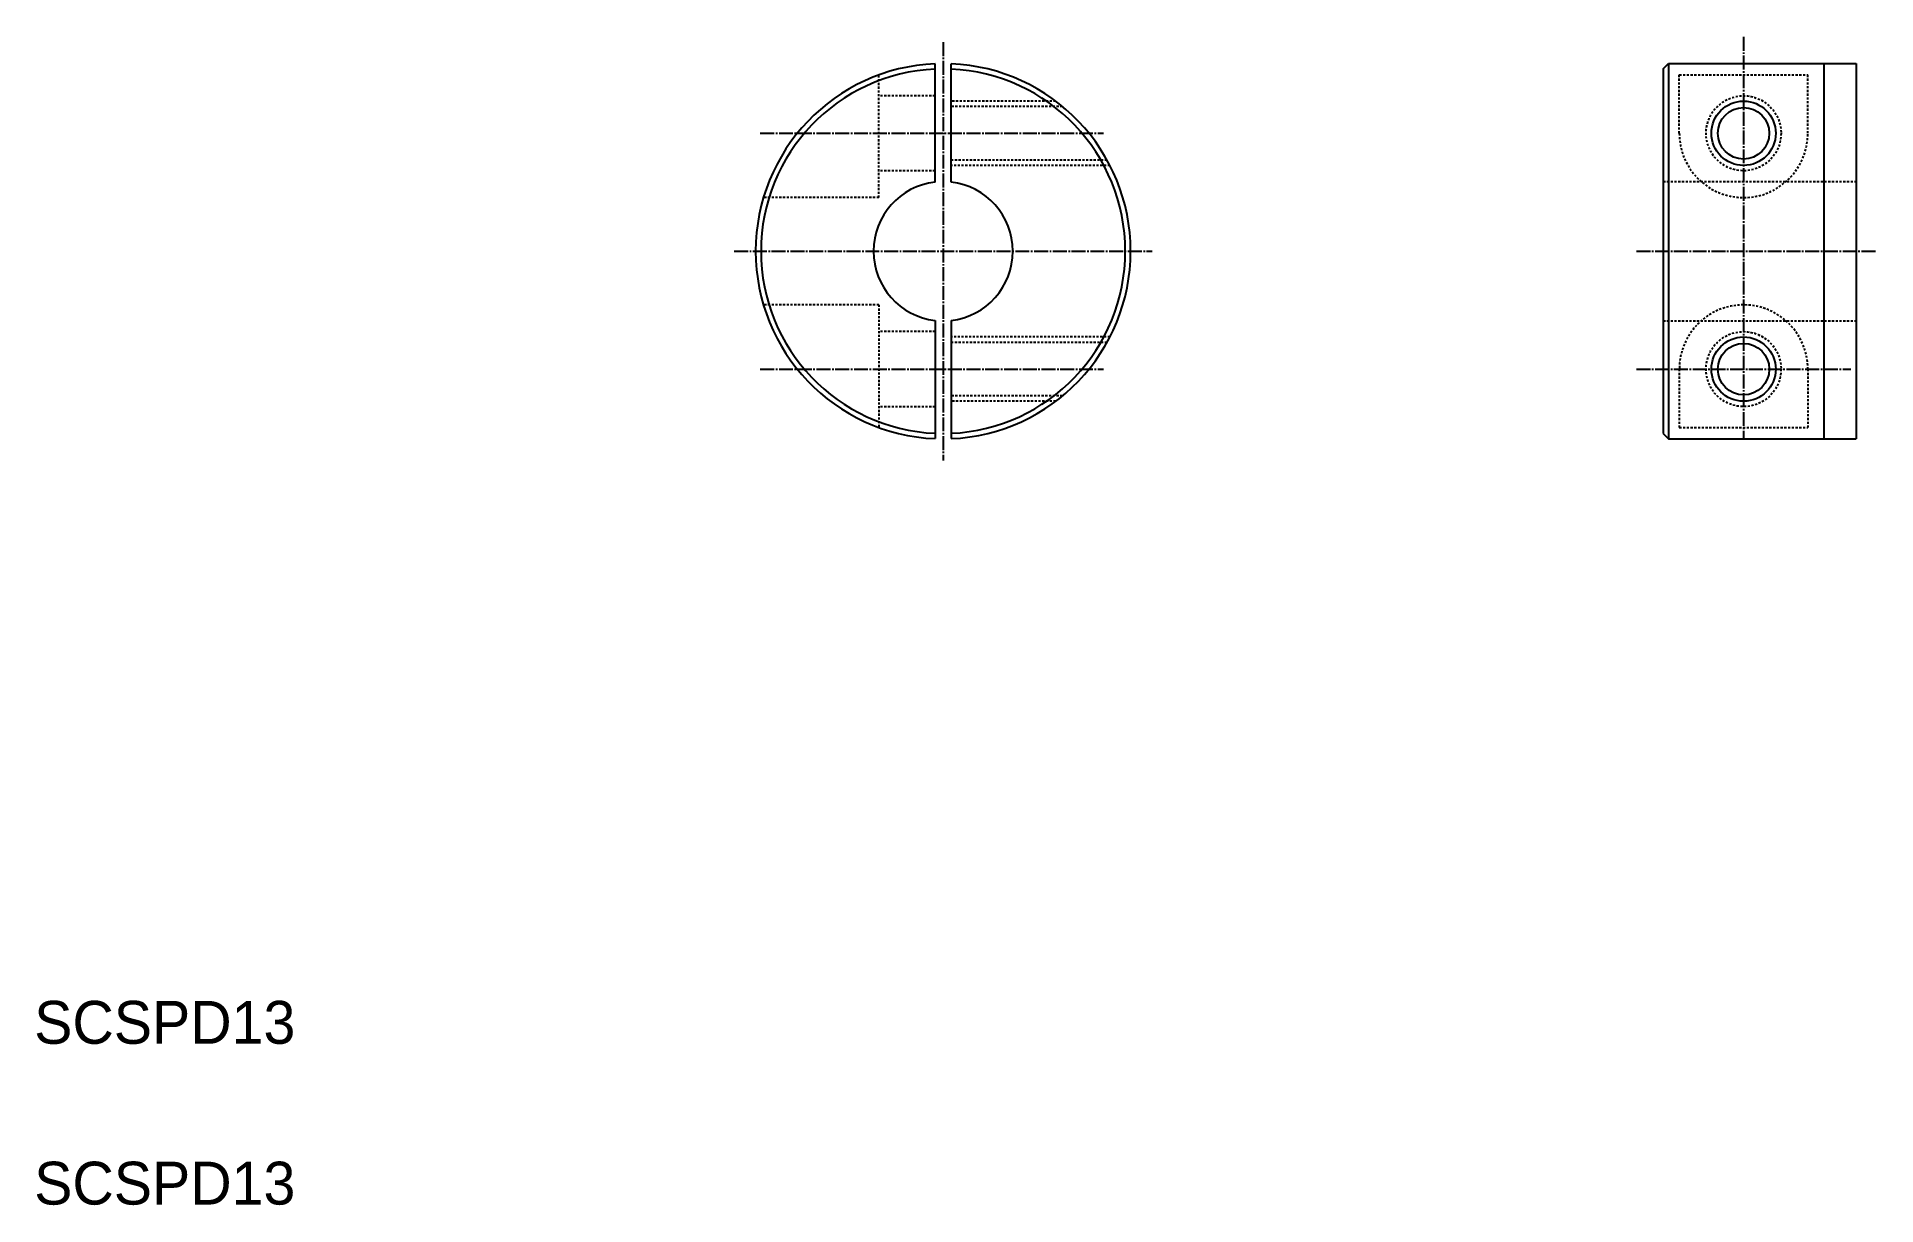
# Model space of a CAD drawing. Extents: x 10 to 182, y 10 to 119.
import ezdxf

# ---------------------------------------------------------------- set-up
doc = ezdxf.new("R2010")
doc.units = 0
doc.header["$LTSCALE"] = 0.1
doc.linetypes.add('CENTER', pattern=[17.5, 13, -1.5, 1.5, -1.5])
doc.linetypes.add('DASHED', pattern=[3.5, 2, -1.5])
doc.layers.get('0').update_dxf_attribs({"linetype": 'CONTINUOUS'})
doc.layers.add('CENTER', color=1, linetype='CENTER')

msp = doc.modelspace()

# ---------------------------------------------------------------- linework, layer by layer
at = {"color": 3, "linetype": 'DASHED'}
for p, q in [((88.838751, 103.92681), (88.838751, 115.366093)), ((163.550297, 109.92681), (163.550297, 115.366093)), ((163.550297, 115.366093), (175.550297, 115.366093)), ((175.550297, 109.92681), (175.550297, 115.366093)), ((94.088751, 113.42681), (88.838751, 113.42681)), ((105.338751, 112.92681), (95.588751, 112.92681)), ((105.974279, 112.42681), (95.588751, 112.42681)), ((110.135809, 107.42681), (95.588751, 107.42681)), ((110.403133, 106.92681), (95.588751, 106.92681)), ((94.088751, 106.42681), (88.838751, 106.42681)), ((162.050297, 105.42681), (180.050297, 105.42681)), ((162.050297, 105.42681), (180.050297, 105.42681)), ((88.838751, 103.92681), (78.068241, 103.92681)), ((88.838751, 93.92681), (78.068241, 93.92681)), ((88.838751, 93.92681), (88.838751, 82.487528)), ((94.088751, 91.42681), (88.838751, 91.42681)), ((162.050297, 92.42681), (180.050297, 92.42681)), ((110.403133, 90.92681), (95.588751, 90.92681)), ((110.135809, 90.42681), (95.588751, 90.42681)), ((163.550297, 87.92681), (163.550297, 82.487528)), ((175.550297, 87.92681), (175.550297, 82.487528)), ((94.088751, 84.42681), (88.838751, 84.42681)), ((105.974279, 85.42681), (95.588751, 85.42681)), ((105.338751, 84.92681), (95.588751, 84.92681)), ((163.550297, 82.487528), (175.550297, 82.487528))]:
    msp.add_line(p, q, dxfattribs=at)
at = {"color": 7, "linetype": 'CONTINUOUS'}
for p, q in [((94.088751, 105.383396), (94.088751, 116.410732)), ((95.588751, 105.383396), (95.588751, 116.410732)), ((162.050297, 115.92681), (162.550299, 116.426812)), ((162.050297, 115.92681), (162.050297, 81.92681)), ((162.550297, 116.42681), (180.050297, 116.42681)), ((162.550297, 116.42681), (162.550297, 81.42681)), ((177.050297, 116.42681), (177.050297, 81.42681)), ((180.050297, 116.42681), (180.050297, 81.42681)), ((94.088751, 92.470225), (94.088751, 81.442889)), ((95.588751, 92.470225), (95.588751, 81.442889)), ((162.050297, 81.92681), (162.550299, 81.426808)), ((162.550297, 81.42681), (180.050297, 81.42681))]:
    msp.add_line(p, q, dxfattribs=at)
for p, q in [((83.453496, 103.92681), (83.453596, 103.92681)), ((86.146123, 103.92681), (86.146123, 103.92671)), ((83.453496, 93.92681), (83.453596, 93.92681)), ((86.146123, 93.92681), (86.146123, 93.92691))]:
    msp.add_line(p, q)
at = {"color": 3, "linetype": 'DASHED'}
for centre in [(169.550297, 109.92681), (169.550297, 87.92681)]:
    msp.add_circle(centre, 3.5, dxfattribs=at)
at = {"color": 3, "linetype": 'CONTINUOUS'}
for centre in [(169.550297, 109.92681), (169.550297, 87.92681)]:
    msp.add_circle(centre, 3, dxfattribs=at)
at = {"color": 7, "linetype": 'CONTINUOUS'}
for centre in [(169.550297, 109.92681), (169.550297, 87.92681)]:
    msp.add_circle(centre, 2.4, dxfattribs=at)
for radius, start, end in [(17.5, 92.456286, 267.543714), (17, 92.528576, 267.471424), (17.5, 272.456286, 87.543714), (17, 272.528576, 87.471424), (6.5, 96.62581, 263.37419), (6.5, 276.62581, 83.37419)]:
    msp.add_arc((94.838751, 98.92681), radius, start, end, dxfattribs=at)
at = {"color": 3, "linetype": 'DASHED'}
for centre, start, end in [((169.550297, 109.92681), 180, 0), ((169.550297, 87.92681), 0, 180)]:
    msp.add_arc(centre, 6, start, end, dxfattribs=at)
at = {"layer": 'CENTER', "color": 1, "linetype": 'CENTER'}
for p, q in [((169.550297, 118.92681), (169.550297, 81.42681)), ((94.838751, 118.432325), (94.838751, 79.421296)), ((77.772835, 109.92681), (109.812934, 109.92681)), ((75.333236, 98.92681), (114.344265, 98.92681)), ((159.550297, 98.92681), (181.929114, 98.92681)), ((77.772835, 87.92681), (109.812934, 87.92681)), ((159.550297, 87.92681), (179.550297, 87.92681))]:
    msp.add_line(p, q, dxfattribs=at)

# ---------------------------------------------------------------- texts
for p in [(10, 25), (10, 10)]:
    msp.add_text('SCSPD13', height=4).set_placement(p)

doc.saveas('drawing.dxf')
